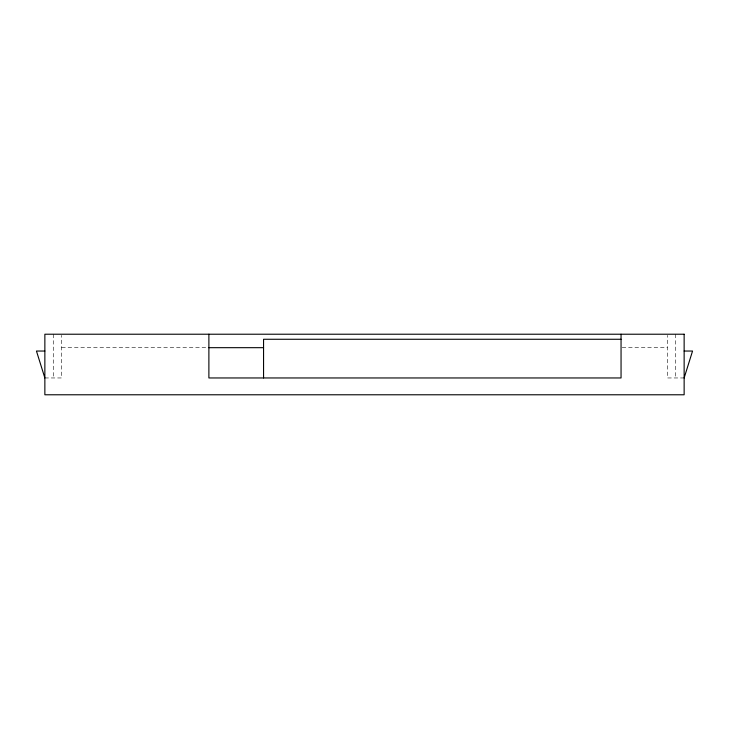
<?xml version="1.0" encoding="UTF-8"?>
<svg xmlns="http://www.w3.org/2000/svg" width="729" height="729" viewBox="0 0 729 729"><rect width="100%" height="100%" fill="white"/><g stroke="black" fill="none" stroke-linecap="round" stroke-linejoin="round"><path stroke-width="0.55" stroke-dasharray="3.65 2.73" d="M61.683 347.678L207.993 347.678M622.183 347.678L667.317 347.678M44.861 377.959L61.683 377.959L61.683 335.34M684.139 377.959L667.317 377.959L667.317 335.34M675.728 334.219L675.728 377.959M53.272 334.219L53.272 377.959"/><path stroke-width="1.09" d="M684.139 377.959L692.55 351.041L684.139 351.041M621.053 339.267L263.561 339.267L263.561 377.959M208.886 347.678L263.561 347.678M44.861 351.041L36.45 351.041L44.861 377.959M621.053 334.219L621.053 377.959L208.886 377.959L208.886 334.219M684.139 334.219L44.861 334.219L44.861 394.781L684.139 394.781L684.139 334.219"/></g></svg>
